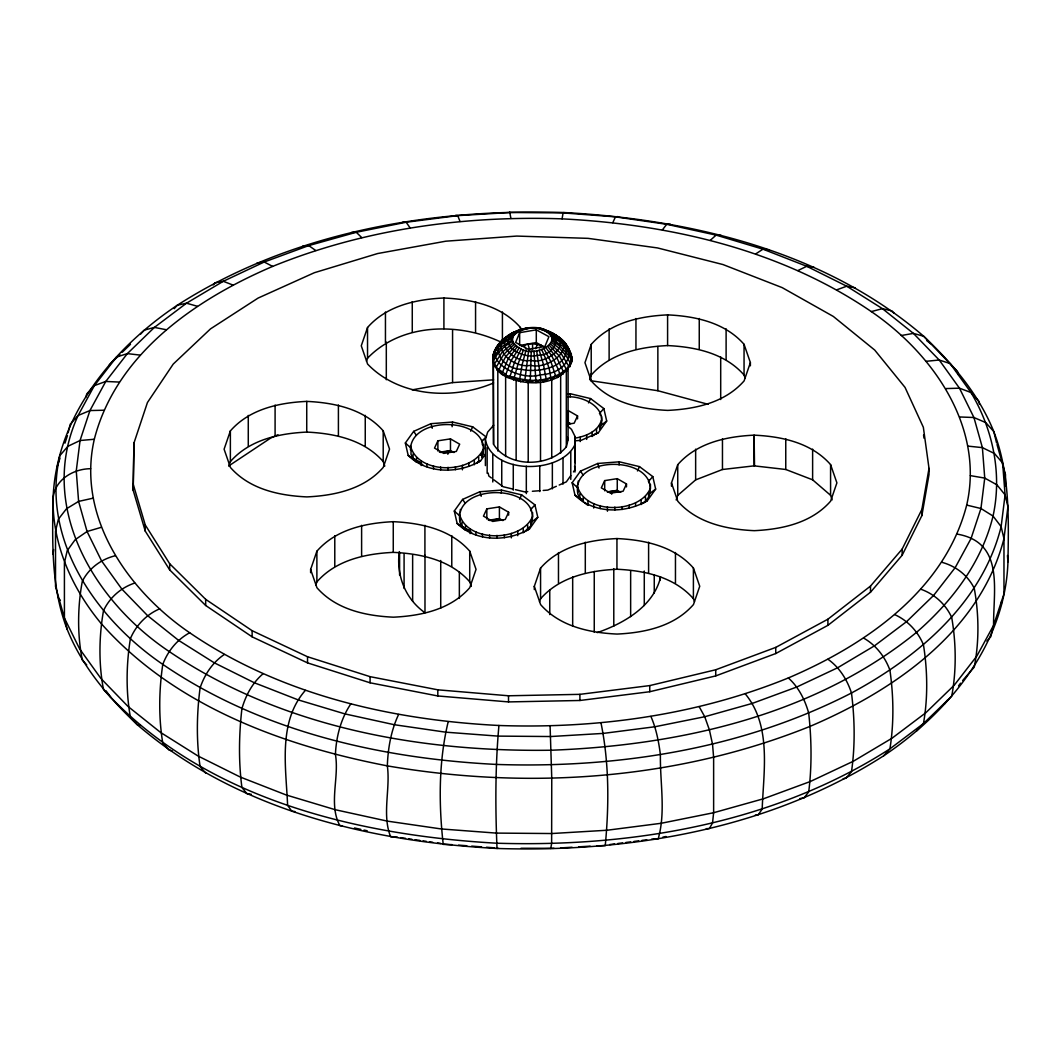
<?xml version="1.0" encoding="UTF-8"?>
<svg xmlns="http://www.w3.org/2000/svg" width="1061" height="1061" viewBox="0 0 1061 1061"><rect width="100%" height="100%" fill="white"/><g stroke="black" fill="none" stroke-linecap="round" stroke-linejoin="round"><path stroke-width="1.5" d="M542.967 329.255C557.25 333.167 573.165 345.899 571.547 362.159C560.367 387.384 522.436 387.013 501.667 374.228C473.869 350.183 520.553 318.791 544.731 329.732C532.237 323.101 495.872 335.157 521.176 349.003C535.593 358.472 569.041 339.321 541.057 329.361M552.012 339.374L563.855 346.775L571.746 357.106C571.216 370.05 557.118 376.403 546.15 378.843C531.057 382.994 515.898 377.968 501.667 374.228L501.694 371.88L497.384 370.501L496.349 366.947L492.98 361.973C490.938 350.143 503.1 342.04 512.688 338.22M133.222 484.293L133.951 443.047L147.439 402.53L173.235 364.069L210.516 328.87L258.075 298.088L314.388 272.704L377.65 253.539L445.832 241.192L516.734 236.072L588.073 238.354L657.555 247.942L722.965 264.547L782.182 287.624L833.323 316.443L874.715 350.064L905.046 387.411L923.349 427.291L929.012 468.405L929.012 474.546L921.876 515.593L902.155 555.235L870.497 592.224L827.912 625.34L775.75 653.536L715.724 675.91L649.743 691.732L579.916 700.485L508.511 701.918L437.808 695.963L370.09 682.807L307.531 662.886L252.133 636.839L205.675 605.486L169.667 569.863L145.251 531.097L133.222 490.434L133.222 484.293L145.251 524.956L169.667 563.723L205.675 599.346L252.133 630.698L307.531 656.746L370.09 676.666L437.808 689.822L508.511 695.777L579.916 694.345L649.743 685.592L715.724 669.77L775.75 647.396L827.912 619.2L870.497 586.083L902.155 549.094L921.876 509.452L929.012 468.405M133.222 490.434L133.951 443.047M532.489 349.971L532.635 343.658L541.402 345.448L544.651 347.411M574.982 472.026L575.221 436.827L571.494 429.36L566.574 425.037M482.344 456.044C493.922 416.655 410.249 413.75 410.461 450.05M531.296 524.094C543.338 483.67 454.227 481.721 459.771 520.938M600.208 427.795C608.218 408.193 584.266 396.138 567.741 396.774M649.146 495.832C661.189 455.408 572.078 453.458 577.622 492.689M531.269 350.952L530.275 380.262L528.259 382.504L524.916 379.891L528.603 350.767M447.835 454.267L448.087 451.323L451.867 451.906M452.119 426.734L452.556 422.039L472.702 426.84L485.991 436.814L482.689 440.527M501.216 493.206L501.508 490.076L521.654 494.877L534.93 504.864L537.794 517.33L529.479 528.962L526.641 530.633M570.128 396.907L570.42 393.777L590.566 398.578L603.842 408.565L606.706 421.031L598.391 432.663L595.553 434.334M619.067 464.957L619.359 461.814L639.504 466.628L652.794 476.601L655.658 489.081L647.329 500.712L643.072 503.206M498.935 725.485C390.7 719.995 280.237 694.61 189.694 632.754C127.983 590.685 76.419 517.052 94.31 439.254C116.246 353.671 195.688 299.295 272.65 266.404C364.069 229.176 463.763 215.423 562.065 218.858C670.3 224.348 780.763 249.733 871.306 311.589C933.017 353.658 984.581 427.291 966.69 505.089C944.754 590.672 865.312 645.061 788.35 677.939C696.931 715.167 597.237 728.92 498.935 725.485C495.222 766.321 495.288 807.567 497.025 848.468C630.645 852.633 769.742 828.959 883.72 755.75C949.091 712.024 1005.218 643.563 1007.95 561.892C1008.693 518.033 1009.886 473.193 993.786 431.575C978.826 394.347 952.513 363.565 923.707 336.257C824.768 251.192 691.547 219.362 563.975 212.532C430.355 208.367 291.258 232.041 177.28 305.25C111.909 348.976 55.782 417.437 53.05 499.108C52.307 542.967 51.114 587.807 67.214 629.425C82.174 666.653 108.487 697.435 137.293 724.743C236.232 809.808 369.453 841.638 497.025 848.468L497.901 848.097M543.935 348.764L550.938 361.801L555.606 375.886L550.752 379.984C550.686 369.4 545.951 359.162 541.667 349.6M53.05 554.372L53.647 549.571M1001.133 605.393L1001.717 600.632M597.263 632.621C623.987 623.311 653.483 606.401 660.658 576.985M550.513 343.936L561.455 354.069L568.762 366.217L570.009 366.536L570.473 363.273L565.858 355.369L559.372 348.3L551.375 342.464M562.065 218.858L563.099 212.903L563.975 212.532M494.041 354.586L492.808 357.902L494.453 366.363L505.845 374.427L507.118 377.398L513.564 377.53L513.537 379.891L518.245 363.419L523.511 349.785M501.667 374.228L508.139 358.843L517.184 346.92M547.808 346.615L557.118 358.353L563.325 371.575L562.701 374.361L562.648 372.013L557.197 377.517L555.606 375.886M570.009 366.536L571.481 360.209L569.372 356.35L560.089 346.138L551.879 340.926M85.981 397.079L86.75 393.896L94.363 385.607L116.538 357.026L127.36 353.618L140.118 355.103M68.116 432.808L70.198 424.294L78.103 415.488L94.363 385.607L105.768 381.456L119.23 382.066M497.052 347.438L493.285 354.255L493.551 444.28C508.113 467.914 549.28 467.649 566.322 446.853L568.086 439.771L568.086 368.499M448.206 721.666C438.578 761.493 438.684 804.092 443.233 844.397L452.066 844.636M571.746 357.106L571.547 362.159L571.481 360.209M485.394 465.607L485.394 439.784L487.636 432.132L493.683 425.196M492.98 361.973C496.588 352.875 504.28 345.899 512.781 341.324M525.991 350.382L522.224 364.374L519.704 379.109L520.672 381.615L524.916 379.891M505.845 374.427L511.123 360.634L519.054 348.035M535.765 348.737L537.264 344.149M57.029 467.132L60 458.14M64.946 443.14L67.427 435.647M230.37 430.912L224.096 449.188L230.423 467.463C249.574 489.28 279.083 495.62 306.894 496.906C334.679 495.593 364.162 489.227 383.26 467.384L389.533 449.108L383.207 430.832C364.056 409.015 334.547 402.676 306.735 401.39C278.95 402.703 249.468 409.069 230.37 430.912L230.37 461.615L228.805 466.177M521.428 330.475L520.367 327.438C501.216 305.621 471.721 299.282 443.909 297.995C416.124 299.308 386.628 305.674 367.53 327.517L361.27 345.793L367.597 364.069C399.241 397.093 453.153 400.222 493.59 382.941M366.496 361.257L367.53 358.207L367.53 327.517M310.621 569.478L316.881 551.203C335.979 529.346 365.475 522.993 393.26 521.68C421.058 522.967 450.567 529.306 469.718 551.123L476.044 569.386L469.784 587.661C450.686 609.518 421.19 615.871 393.406 617.184C365.607 615.897 336.098 609.558 316.947 587.741L310.621 569.478L310.621 572.701M315.846 584.943L316.881 581.892L316.881 551.203M591.216 344.401L584.956 362.676L591.282 380.952C610.433 402.769 639.942 409.108 667.74 410.395C695.525 409.069 725.021 402.716 744.119 380.872L750.379 362.583L744.053 344.321C724.902 322.504 695.393 316.165 667.594 314.878C639.81 316.191 610.314 322.557 591.216 344.401L591.216 375.09L589.651 379.666M534.306 586.362L540.566 568.086C559.664 546.229 589.16 539.877 616.945 538.564C644.743 539.85 674.252 546.19 693.403 568.006L699.73 586.269L693.47 604.545C674.372 626.401 644.876 632.754 617.091 634.067C589.279 632.78 559.784 626.441 540.633 604.624L534.306 586.362L534.306 589.584M539.519 601.826L540.566 598.775L540.566 568.086M671.467 482.954L677.74 464.678C696.838 442.835 726.321 436.469 754.106 435.156C781.917 436.442 811.426 442.782 830.577 464.599L836.904 482.874L830.63 501.15C811.532 522.993 782.05 529.359 754.265 530.672C726.453 529.386 696.944 523.046 677.793 501.23L671.467 482.954L671.467 486.19M676.175 499.943L677.74 495.381L677.74 464.678M563.325 371.575L567.025 370.66L568.762 366.217M410.461 445.607C417.092 474.705 472.251 474.426 483.471 448.816M459.4 513.643C466.031 542.741 521.19 542.463 532.41 516.853M574.651 438.22C585.248 436.469 597.834 431.8 601.322 420.554M577.25 485.394C583.882 514.479 639.04 514.214 650.26 488.604M519.651 332.69L515.646 342.451L528.272 349.334L544.903 346.456L548.922 336.708L536.296 329.825L519.651 332.69L519.651 345.462L536.296 342.584L545.129 347.411M398.604 714.464C391.058 730.485 387.955 748.257 387.331 765.87C390.554 788.999 381.788 814.623 390.634 836.771L397.49 837.169M496.349 366.947L503.537 354.639L514.32 344.295M612.794 222.677L615.486 216.855L617.767 216.603M437.888 440.819L434.519 448.087L443.737 453.405L456.31 451.455L459.678 444.188L450.474 438.883L437.888 440.819L437.888 451.031M486.84 508.869L483.458 516.123L492.675 521.442L505.248 519.505L508.63 512.238L499.413 506.919L486.84 508.869L486.84 519.068M570.632 423.618L568.325 422.291L568.325 410.62L577.542 415.939L574.16 423.206L567.874 424.175M604.69 480.606L601.322 487.874L610.526 493.193L623.112 491.243L626.481 483.975L617.263 478.657L604.69 480.606L604.69 490.819M470.646 431.151L472.702 426.84M519.585 499.2L521.654 494.877M588.497 402.901L590.566 398.578M637.449 470.938L639.504 466.628M494.453 364.029L502.025 352.318L513.365 342.836M501.787 342.438L504.983 337.928L512.529 332.915M492.808 357.902L500.712 347.411L512.543 339.772M485.394 439.784C492.556 474.731 561.203 474.413 574.982 444.586M521.176 349.003L514.519 362.172L510.076 376.35L507.118 377.398M498.816 344.971L502.317 340.183M350.767 703.973C340.793 718.841 336.218 736.758 335.409 754.49C339.493 777.408 328.26 804.437 339.905 825.657L342.398 825.763M533.285 328.194L537.503 328.326L535.964 328.379M539.744 347.981L541.402 345.448M557.197 377.517L559.717 373.883L558.245 369.294L551.747 355.833L546.004 347.769M526.627 328.658L527.927 328.459M485.156 454.466L480.527 460.925C458.471 473.922 427.185 474.081 408.206 455.461L405.342 442.994L413.671 431.363L430.952 423.684L452.556 422.039M529.479 528.962C507.41 541.972 476.124 542.118 457.158 523.511L454.294 511.031L462.609 499.399L479.89 491.734L501.508 490.076M570.778 475.646L566.322 481.866L559.2 485.036M573.457 471.906L575.234 469.413L574.558 466.442M647.329 500.712C625.274 513.71 593.974 513.869 575.009 495.248L572.144 482.768L580.473 471.137L597.754 463.471L619.359 461.814M662.396 229.892L666.719 224.295L670.366 224.229M944.462 703.973L947.486 700.088M958.574 685.791L960.59 683.191M962.606 680.592L974.25 667.104C979.29 641.613 978.971 613.908 974.25 588.351C967.818 575.274 955.762 566.03 941.77 562.277M305.382 690.366C277.757 721.652 286.046 767.342 287.597 805.299L291.775 811.214L294.892 811.519M524.346 531.959L529.704 526.773M646.52 499.811L648.589 497.224L648.589 492.768M213.208 284.932L215.038 282.77L223.287 281.298L264.216 262.014L308.751 245.595L356.271 232.279L406.164 222.24L457.729 215.622L510.275 212.492L563.099 212.903L615.486 216.855L666.719 224.295L716.109 235.118L762.992 249.176L806.731 266.284L846.731 286.205L882.447 308.671L913.415 333.393L939.21 360.011L959.462 388.18L973.932 417.517L982.393 447.623L984.741 478.087L980.948 508.511L971.067 538.471L955.232 567.569L933.64 595.407L906.611 621.613L874.489 645.817L837.713 667.727L796.784 687.011L752.249 703.416L704.729 716.732L654.836 726.772L603.271 733.403L550.725 736.533L497.901 736.109L445.514 732.156L394.281 724.716L344.891 713.894L298.008 699.836L254.269 682.727L214.269 662.807L178.553 640.34L147.585 615.632L121.79 589.014L101.538 560.845L87.068 531.508L78.607 501.402L76.259 470.925L80.052 440.514L89.933 410.554L105.768 381.456L127.36 353.618L154.389 327.411L186.511 303.194L223.287 281.298L233.022 285.077M498.206 345.992L495.805 348.79L494.545 353.127L494.094 351.735L497.768 345.541L502.901 340.462M599.452 413.498L603.842 408.565M530.54 509.797L534.93 504.864M648.39 481.548L652.794 476.601M174.19 308.698L177.28 305.25L186.511 303.194L197.412 306.284M883.72 755.75L889.9 748.867L923.455 723.562L951.704 696.188C956.531 670.632 956.147 643.072 951.704 617.436C945.709 604.226 934.542 594.067 920.882 589.24M986.849 641.109L990.802 636.706L993.573 625.353L1003.971 593.868L1003.971 538.603L1007.95 506.627L1005.085 494.864L1002.632 463.02L994.528 453.551L982.393 447.623L968.083 446.137M536.627 350.687L540.977 379.732L543.59 381.668L546.15 378.843L543.365 364.162L539.213 350.249M525.328 329.308L526.985 328.154L518.975 329.984L513.63 332.385L522.901 329.547M140.437 334.295L144.296 330.117L154.389 327.411L166.298 329.732M916.704 730.883L923.455 723.562C928.004 697.926 927.553 670.539 923.455 644.809C917.964 631.534 907.858 620.539 894.702 614.611M263.022 673.801C252.372 682.833 245.754 695.432 241.908 708.668C238.95 734.636 238.486 761.519 241.908 787.421L246.855 793.655L251.311 794.291M109.296 364.812L119.893 354.546M122.24 352.265L130.49 344.281M515.593 345.661L505.593 356.828L498.909 369.679L497.384 370.501M710.233 240.37L716.109 235.118L721.095 235.343M230.37 461.615C249.468 439.771 278.95 433.405 306.735 432.092C334.547 433.379 364.056 439.718 383.207 461.535L384.785 466.097M367.53 358.207C401.283 322.982 458.869 322.146 500.925 342.08M316.881 581.892C335.979 560.049 365.475 553.696 393.26 552.37C421.058 553.656 450.567 559.996 469.718 581.813L471.309 586.388M591.216 375.09C610.314 353.247 639.81 346.894 667.594 345.581C695.393 346.867 724.902 353.207 744.053 375.01L745.114 378.061M540.566 598.775C559.664 576.932 589.16 570.579 616.945 569.253C644.743 570.539 674.252 576.879 693.403 598.696L694.464 601.746M677.74 495.381L695.645 479.877L722.461 469.506L754.106 465.859L785.763 469.479L812.62 479.811L830.577 495.301L832.156 499.864M224.282 654.504C212.532 662.422 204.587 674.571 200.105 687.86C196.709 713.735 196.232 740.817 200.105 766.612L205.781 773.19M480.951 455.275L483.471 453.259L481.004 455.116M476.495 463.047L478.697 461.323L478.697 456.88M593.258 435.66L595.446 433.936M642.197 503.696L645.486 501.11L645.486 496.667M600.46 425.713L606.706 421.031M531.548 522.012L537.794 517.33M649.398 493.75L655.658 489.081M527.37 328.326L530.593 328.22M189.694 632.754C177.054 639.544 167.85 651.083 162.784 664.385C158.964 690.167 158.5 717.435 162.784 743.138L169.097 750.127L172.24 750.856M229.242 465.593L270.608 438.1L277.955 434.745M755.618 253.977L762.992 249.176L769.225 249.786M476.283 463.418L480.527 460.925M507.45 335.833L512.821 332.584L520.619 330.382M543.59 381.668L550.739 377.636L550.752 379.984M159.707 608.828C146.405 614.491 136.047 625.3 130.423 638.563C126.246 664.266 125.808 691.706 130.423 717.316L137.293 724.743L140.238 725.565M540.977 379.732L535.991 382.53L533.975 350.926M521.468 346.456L527.967 344.029L532.635 343.658M797.978 270.542L806.731 266.284L814.145 267.345M134.734 583.046C120.981 587.622 109.601 597.568 103.487 610.751C98.978 636.375 98.593 663.961 103.487 689.504C202.134 798.124 355.05 835.153 496.442 843.203C632.396 847.434 773.92 823.349 889.9 748.867C894.091 723.138 893.614 695.923 889.9 670.114C884.967 656.812 876.041 645.115 863.588 638.059M598.391 432.663L581.11 440.342L574.929 440.806M556.349 486.296L547.808 490.089L543.179 490.447M115.118 555.778C101.074 559.266 88.845 568.285 82.32 581.322C77.546 606.534 77.241 634.955 82.32 660.075L86.71 664.889M836.718 289.839L846.731 286.205L855.219 287.81M513.179 336.695C469.28 352.385 515.089 382.61 540.513 374.825C573.563 372.849 579.996 341.098 547.37 332.226M528.259 382.504L535.659 380.209M101.113 527.37L87.068 531.508L75.172 539.691L67.214 550.672L64.416 562.781L64.416 618.046L67.214 629.425M514.041 335.21C486.018 339.772 499.413 368.963 521.23 369.294C537.529 373.26 571.72 367.411 565.54 344.56L559.107 339.573L551.189 336.31M440.633 452.477L448.087 451.323M489.572 520.513L497.025 519.36L500.805 519.943M607.423 492.251L614.876 491.11L618.669 491.694M517.264 331.059L521.19 330.024M871.306 311.589L882.447 308.671L891.903 310.873L894.012 313.207M515.235 333.817C484.041 340.422 510.606 369.427 530.672 365.302C549.333 370.634 582.701 343.22 550.248 334.852M92.917 498.219L78.607 501.402L66.472 508.776L58.368 519.214L55.517 531.137L55.517 586.401L64.416 618.046L79.615 648.868L100.914 678.483L128.023 706.467L160.569 732.435L198.115 756.055L240.157 776.997L286.138 794.968L335.409 809.755L387.331 821.121L441.177 828.946L496.23 833.097L551.76 833.535L606.998 830.246L661.189 823.283L713.629 812.726L763.588 798.734L810.392 781.48L853.402 761.214L892.062 738.191L925.829 712.74L954.237 685.207L976.929 655.937L993.573 625.353C993.308 589.425 1004.528 542.171 957.115 534.107M662.886 837.129L666.109 836.492M412.159 389.864L452.57 382.61L493.577 379.838M843.216 778.721L845.962 778.23L851.479 771.745C855.246 745.923 854.768 718.894 851.479 692.992C847.142 679.703 839.503 667.435 827.978 659.266M901.293 335.515L913.415 333.393L923.707 336.257L957.513 371.496L958.255 374.639M522.45 329.069L526.11 328.433M516.76 332.531C489.598 338.313 513.285 364.162 530.858 360.355C546.985 365.236 576.733 340.979 548.961 333.486M538.564 328.777L544.996 330.448M90.649 468.71C73.076 468.763 54.084 480.142 53.05 499.108C52.52 544.93 72.068 588.378 100.914 623.218C173.725 705.618 281.908 745.472 387.331 765.87C528.391 790.1 677.024 779.994 810.392 726.228C893.919 690.525 980.165 631.494 1003.971 538.603L1001.133 526.641L1005.085 494.864L996.942 484.837L984.741 478.087L970.351 475.633M439.466 452.238L450.474 450.54L453.922 452.53M607.834 491.787L617.263 490.328L620.725 492.317M488.405 520.288L499.413 518.59L502.874 520.58M257.067 262.956L264.216 262.014L272.65 266.404M799.649 798.601L803.933 798.044L808.707 791.891C812.01 765.962 811.546 739.132 808.707 713.138C805.007 699.902 798.694 687.223 788.35 677.939M609.717 844.556L614.558 843.933M617.781 843.522L622.608 842.898M625.831 842.487L630.672 841.864M633.894 841.453L638.722 840.829M641.945 840.405L646.786 839.795M651.613 839.171L658.178 838.866C665.937 812.05 659.929 782.434 660.406 754.689C658.709 741.639 656.215 728.562 650.897 716.44M518.564 331.377L515.566 331.708C494.545 344.812 524.2 359.679 537.582 355.236C555.168 356.324 564.996 332.822 543.378 330.157M926.266 361.297L939.21 360.011L950.179 363.591L970.987 392.517L978.68 400.925L979.449 404.122M94.31 439.254L80.052 440.514L67.957 446.257L59.867 455.607C40.557 539.545 96.193 618.987 162.784 664.385C260.476 731.122 379.666 758.522 496.442 764.437C617.993 768.509 742.528 748.986 851.479 692.992C917.977 657.144 982.221 602.9 1001.133 526.641L993.043 516.07L980.948 508.511L966.69 505.089M302.796 246.112L308.751 245.595L315.767 250.515M755.233 815.14L758.204 814.888L762.183 809.039C763.588 770.976 771.679 725.83 745.233 693.828M567.33 394.016L570.42 393.777M527.741 491.628L524.651 491.866L515.407 489.651M532.37 491.27L540.089 490.686M521.017 848.269L554.014 848.309M560.579 847.925L572.078 847.235M578.643 846.85L590.141 846.161M596.706 845.776L605.234 845.683C609.12 805.193 609.226 763.005 600.977 722.859M351.602 232.439L356.271 232.279L361.788 237.624M706.281 828.668L709.398 828.561L712.528 822.951L713.629 812.726L713.629 757.474L712.528 744.199L709.398 729.888L704.729 716.732L699.212 706.719M945.881 388.578L959.462 388.18L970.987 392.517C992.99 429.426 1002.274 473.776 993.043 516.07C981.783 562.317 952.128 601.415 916.704 632.21C814.609 715.114 680.167 745.406 551.269 750.22C418.604 752.222 280.515 726.984 169.097 651.454C93.593 601.03 36.658 505.646 78.103 415.488L89.933 410.554L103.885 410.236M529.89 328.101L533.71 328.061M402.822 222.134L406.164 222.24L410.103 227.903M959.887 416.973L973.932 417.517L985.828 422.636L993.786 431.575L996.584 442.954M458.617 845.126L466.8 845.75M471.707 846.121L481.535 846.864M486.442 847.235L494.625 847.845M545.5 331.112C558.126 333.353 569.532 344.971 571.587 357.69L571.295 354.003L566.574 347.226L559.956 341.735L551.786 337.822M400.687 837.633L405.488 838.323M408.697 838.8L411.893 839.264M415.103 839.728L419.904 840.418M423.1 840.882L426.31 841.346M429.506 841.811L432.716 842.275M437.517 842.978L440.713 843.442M708.138 404.321L657.86 390.727L590.698 380.7L590.698 374.148M455.766 215.317L457.729 215.622L460.023 221.484M538.736 328.512L541.203 328.883M567.197 423.259L569.717 423.644M354.454 827.978L360.82 829.37M364.016 830.073L367.199 830.763M512.317 488.922L503.06 486.707L494.015 479.904M545.805 330.21L553.431 333.552M547.556 331.178L551.8 333.724M553.046 334.295L555.526 335.422M577.821 489.665L577.821 494.108L579.85 498.232L582.595 499.744M418.551 461.469L413.061 458.445L413.061 453.989M459.957 517.914L459.957 522.37L461.999 526.481L467.49 529.519M553.696 333.791L558.829 337.385M579.85 493.776L579.85 498.232L582.688 499.943M420.129 462.729L413.061 458.445L416.496 462.238L416.496 457.782M461.999 522.039L461.999 526.481L469.068 530.765M514.731 377.915L520.672 381.615M575.009 495.248L582.927 500.354M408.206 455.461L414.811 459.718M417.45 461.416L422.729 464.811M457.158 523.511L471.668 532.861M582.436 501.071L579.85 498.232L582.555 499.983M419.798 462.808L413.061 458.445L422.212 464.638M465.434 525.832L465.434 530.275L461.999 526.481L471.442 532.609M579.85 498.232L582.462 499.996M461.999 526.481L471.15 532.688M509.731 212.107L510.911 218.447M550.725 848.508L551.627 843.628L551.76 778.27L550.089 725.896M584.465 502.848L587.98 505.341L587.98 500.885M491.415 477.967L488.829 476.018L488.153 473.047M561.853 340.674L568.219 348.061L569.638 352M563.789 343.857L565.646 345.329M926.691 340.581L930.577 343.684M572.144 482.768L578.046 488.087M405.342 442.994L411.257 448.299M454.294 511.031L460.195 516.336M549.319 345.329L559.545 356.297L567.025 370.66M399.307 551.587C396.124 575.168 405.209 598.855 424.984 612.741L424.984 555.261M58.368 597.98L60.397 600.34M106.087 690.844L110.821 697.409M580.473 471.137L583.152 475.089M462.609 499.399L465.302 503.352M413.671 431.363L416.363 435.302M523.736 345.196L526.057 349.082M412.384 457.066L411.018 454.32L411.018 449.877M567.171 436.973L568.086 439.771M430.952 423.684L432.251 428.259M597.754 463.471L599.041 468.034M479.89 491.734L481.19 496.296M997.022 444.546L1005.483 474.599L1005.483 485.978M527.967 344.029L529.691 350.183M610.977 491.296L611.706 494.201M923.561 435.01L923.998 438.166M1007.459 555.487L1007.95 561.892M493.285 354.255L493.551 444.28M754.517 465.912L754.106 435.156L754.106 465.859M921.876 509.452L921.876 515.593M902.155 549.094L902.155 555.235M870.497 586.083L870.497 592.224M830.577 464.599L830.577 495.301M827.912 619.2L827.912 625.34M812.62 449.121L812.62 479.811M785.763 438.777L785.763 469.479M775.75 647.396L775.75 653.536M750.379 362.583L750.379 365.82M744.053 344.321L744.053 375.01M726.109 328.83L726.109 359.533M722.461 438.816L722.461 469.506M720.698 356.96L720.698 399.533M715.724 669.77L715.724 675.91M699.252 318.499L699.252 349.202M695.645 449.174L695.645 479.877M693.403 568.006L693.403 598.696M675.459 552.516L675.459 583.218M667.594 314.878L667.594 345.581M660.247 576.72L660.247 579.996M657.86 346.523L657.86 390.727M654.252 575.102L654.252 593.165M650.446 484.32L650.446 488.776M649.743 685.592L649.743 691.732M649.146 480.102L649.146 483.073M648.603 542.184L648.603 572.874M644.279 571.03L644.279 605.513M641.096 500.116L641.096 504.559M635.95 318.525L635.95 349.228M635.592 502.98L635.592 505.951M630.645 570.646L630.645 616.627M629.2 505.155L629.2 508.126M626.481 483.975L626.481 486.893M622.184 506.548L622.184 509.505M617.263 478.657L617.263 490.328M616.945 538.564L616.945 569.253M614.823 507.078L614.823 510.049M613.788 568.683L613.788 626.162M609.12 328.897L609.12 359.599M607.436 506.76L607.436 511.203M601.507 416.27L601.507 420.726M600.301 505.58L600.301 508.551M600.194 412.066L600.194 415.023M599.637 424.732L599.637 429.175M596.547 428.617L596.547 433.074M594.253 571.402L594.253 632.157M593.722 503.604L593.722 508.047M592.157 432.066L592.157 436.522M586.653 434.944L586.653 439.4M585.301 542.211L585.301 572.913M583.285 497.569L583.285 502.025M580.261 437.119L580.261 441.562M579.916 694.345L579.916 700.485M578.192 481.137L578.192 484.108M577.542 415.939L577.542 418.856M575.221 436.827L575.221 462.649M572.675 576.905L572.675 626.162M570.791 451.959L570.791 479.4M566.322 368.936L566.322 446.853M563.02 458.299L563.02 484.121M560.659 375.289L560.659 453.206M558.471 552.582L558.471 583.271M552.357 463.034L552.357 488.856M551.733 378.591L551.733 458.153M549.744 589.956L549.744 614.584M540.513 381.602L540.513 461.164M539.757 465.739L539.757 491.561M536.296 329.825L536.296 342.584M532.595 512.569L532.595 517.025M531.282 508.365L531.282 511.322M530.725 521.031L530.725 525.474M528.206 380.687L528.206 461.906M527.635 524.916L527.635 529.373M526.322 466.177L526.322 493.617M523.245 528.365L523.245 532.821M520.367 327.438L520.367 330.661M517.741 531.243L517.741 535.686M516.137 379.082L516.137 460.302M513.272 464.32L513.272 490.142M511.349 533.418L511.349 537.861M508.63 512.238L508.63 515.155M508.511 695.777L508.511 701.918M505.633 375.302L505.633 456.535M504.333 534.797L504.333 537.768M502.423 311.947L502.423 341.032M501.747 460.315L501.747 486.137M499.413 506.919L499.413 518.59M497.821 369.758L497.821 450.991M496.972 535.341L496.972 538.312M492.781 454.532L492.781 481.973M489.572 535.009L489.572 537.98M487.158 447.477L487.158 473.299M483.657 444.532L483.657 448.989M482.344 440.315L482.344 444.771M482.45 533.842L482.45 536.8M481.787 452.981L481.787 457.437M475.872 531.853L475.872 534.824M475.567 301.616L475.567 332.305M474.307 460.328L474.307 464.784M470.129 529.147L470.129 533.603M469.718 551.123L469.718 581.813M468.803 463.193L468.803 466.164M462.41 465.368L462.41 469.824M460.328 509.399L460.328 512.37M459.347 572.131L459.347 598.404M455.394 466.76L455.394 469.718M452.57 330.223L452.57 382.61M451.774 535.633L451.774 566.335M450.474 438.883L450.474 450.54M448.034 467.291L448.034 470.262M443.909 297.995L443.909 328.698M440.726 560.487L440.726 608.112M440.633 466.973L440.633 469.943M437.808 689.822L437.808 695.963M433.498 465.792L433.498 468.763M426.933 463.816L426.933 466.774M424.917 525.301L424.917 555.991M421.177 461.111L421.177 465.554M412.636 555.155L412.636 601.136M412.265 301.642L412.265 332.345M404.082 553.948L404.082 588.431M399.586 552.078L399.586 575.062M393.26 521.68L393.26 552.37M386.31 342.106L386.31 379.758M385.448 312.014L385.448 342.716M383.207 430.832L383.207 461.535M370.09 676.666L370.09 682.807M365.249 415.355L365.249 446.044M361.615 525.328L361.615 556.03M338.406 405.01L338.406 435.713M334.785 535.699L334.785 566.388M307.531 656.746L307.531 662.886M306.735 401.39L306.735 432.092M275.091 405.05L275.091 435.739M252.133 630.698L252.133 636.839M248.274 415.408L248.274 446.111M205.675 599.346L205.675 605.486M169.667 563.723L169.667 569.863M145.251 524.956L145.251 531.097"/></g></svg>
